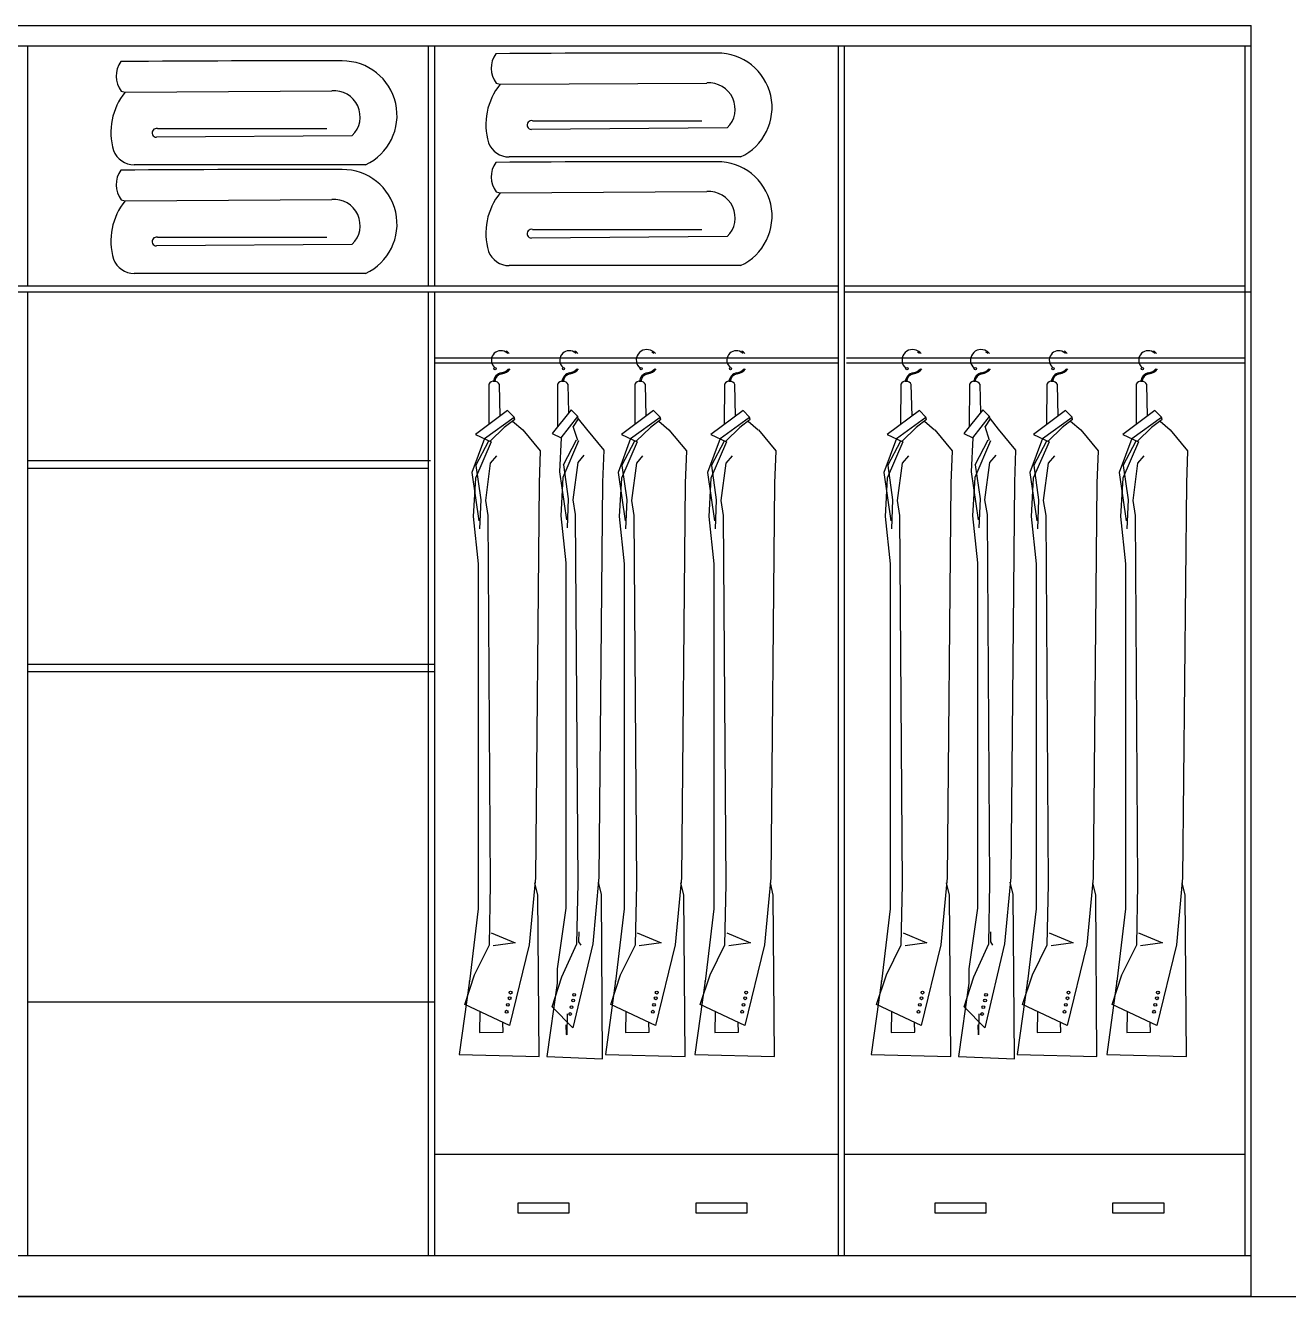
# Model space of a CAD drawing. Header units: inches. Extents: x 8.4 to 50.9, y 14.4 to 39.2.
# Drawn here: x 10.71 to 13.195, y 18.215 to 20.715 of the extents above; entities that cross this region are included whole.
import ezdxf

# ---------------------------------------------------------------- set-up
doc = ezdxf.new("R2010")
doc.units = ezdxf.units.IN
doc.header["$MEASUREMENT"] = 0
doc.layers.add('1', color=1, linetype='Continuous')

msp = doc.modelspace()

# ---------------------------------------------------------------- linework, layer by layer
at = {"layer": '1'}
for p, q in [((9.1095, 20.7147), (13.1215, 20.7147)), ((13.1215, 18.2147), (13.1215, 20.7147)), ((9.1095, 20.6747), (13.1215, 20.6747)), ((10.7155, 20.2026), (10.7155, 20.6747)), ((11.5035, 20.2026), (11.5035, 20.6747)), ((11.5155, 20.2026), (11.5155, 20.6747)), ((12.3095, 18.2947), (12.3095, 20.6747)), ((12.3215, 18.2947), (12.3215, 20.6747)), ((13.1095, 18.2947), (13.1095, 20.6747)), ((11.6366, 20.6009), (11.6443, 20.599)), ((11.6443, 20.599), (12.0505, 20.6015)), ((10.899, 20.5855), (10.9067, 20.5836)), ((10.9067, 20.5836), (11.3129, 20.5862)), ((11.7079, 20.5272), (12.0411, 20.5272)), ((10.9703, 20.5118), (11.3035, 20.5118)), ((12.0909, 20.5132), (11.7059, 20.5103)), ((11.3533, 20.4979), (10.9683, 20.4949)), ((12.1169, 20.456), (11.6622, 20.456)), ((11.3793, 20.4407), (10.9246, 20.4407)), ((11.6366, 20.3872), (11.6443, 20.3853)), ((11.6443, 20.3853), (12.0505, 20.3879)), ((10.899, 20.3718), (10.9067, 20.37)), ((10.9067, 20.37), (11.3129, 20.3725)), ((11.7079, 20.3135), (12.0411, 20.3135)), ((11.3533, 20.2842), (10.9683, 20.2812)), ((10.9703, 20.2982), (11.3035, 20.2982)), ((12.0909, 20.2996), (11.7059, 20.2966)), ((11.3793, 20.227), (10.9246, 20.227)), ((12.1169, 20.2423), (11.6622, 20.2423)), ((9.1095, 20.2026), (12.3095, 20.2026)), ((12.3215, 20.2026), (13.1095, 20.2026)), ((9.1095, 20.1906), (12.3095, 20.1906)), ((10.7155, 18.2947), (10.7155, 20.1906)), ((11.5035, 18.2947), (11.5035, 20.1906)), ((11.5155, 18.2947), (11.5155, 20.1906)), ((12.3215, 20.1906), (13.1215, 20.1906)), ((11.5155, 20.061), (12.3095, 20.061)), ((11.5155, 20.051), (12.3095, 20.051)), ((12.3255, 20.061), (13.1095, 20.061)), ((12.3255, 20.051), (13.1095, 20.051)), ((11.6222, 20.0093), (11.6217, 19.9298)), ((11.6443, 19.9465), (11.6428, 20.0084)), ((11.7573, 20.0093), (11.7568, 19.9254)), ((11.7793, 19.9534), (11.778, 20.0084)), ((11.9094, 20.0093), (11.909, 19.9298)), ((11.9316, 19.9465), (11.9301, 20.0084)), ((12.0853, 20.0093), (12.0849, 19.9298)), ((12.1074, 19.9465), (12.1059, 20.0084)), ((12.4322, 20.0093), (12.4317, 19.9298)), ((12.4543, 19.9465), (12.4528, 20.0084)), ((12.5673, 20.0093), (12.5668, 19.9254)), ((12.5893, 19.9534), (12.588, 20.0084)), ((12.7194, 20.0093), (12.719, 19.9298)), ((12.7416, 19.9465), (12.7401, 20.0084)), ((12.8953, 20.0093), (12.8949, 19.9298)), ((12.9174, 19.9465), (12.9159, 20.0084)), ((11.6587, 19.9572), (11.5956, 19.9105)), ((11.6587, 19.9572), (11.6717, 19.9442)), ((11.7837, 19.9589), (11.7462, 19.9122)), ((11.7837, 19.9589), (11.7967, 19.9458)), ((11.946, 19.9572), (11.8829, 19.9105)), ((11.946, 19.9572), (11.959, 19.9442)), ((12.1219, 19.9572), (12.0588, 19.9105)), ((12.1219, 19.9572), (12.1349, 19.9442)), ((12.4687, 19.9572), (12.4056, 19.9105)), ((12.4687, 19.9572), (12.4817, 19.9442)), ((12.5937, 19.9589), (12.5562, 19.9122)), ((12.5937, 19.9589), (12.6067, 19.9458)), ((12.756, 19.9572), (12.6929, 19.9105)), ((12.756, 19.9572), (12.769, 19.9442)), ((12.9319, 19.9572), (12.8688, 19.9105)), ((12.9319, 19.9572), (12.9449, 19.9442)), ((11.6135, 19.9021), (11.6717, 19.9442)), ((11.6729, 19.9396), (11.6523, 19.9242)), ((11.6688, 19.9365), (11.6887, 19.9193)), ((11.6729, 19.9396), (11.6717, 19.9442)), ((11.7641, 19.9038), (11.7967, 19.9458)), ((11.7979, 19.9413), (11.7879, 19.9258)), ((11.7967, 19.8985), (11.7879, 19.9258)), ((11.7979, 19.9413), (11.7967, 19.9458)), ((11.7977, 19.941), (11.8137, 19.921)), ((11.9007, 19.9021), (11.959, 19.9442)), ((11.9601, 19.9396), (11.9396, 19.9242)), ((11.9561, 19.9365), (11.976, 19.9193)), ((11.9601, 19.9396), (11.959, 19.9442)), ((12.0766, 19.9021), (12.1349, 19.9442)), ((12.136, 19.9396), (12.1155, 19.9242)), ((12.132, 19.9365), (12.1519, 19.9193)), ((12.136, 19.9396), (12.1349, 19.9442)), ((12.4235, 19.9021), (12.4817, 19.9442)), ((12.4829, 19.9396), (12.4623, 19.9242)), ((12.4788, 19.9365), (12.4987, 19.9193)), ((12.4829, 19.9396), (12.4817, 19.9442)), ((12.5741, 19.9038), (12.6067, 19.9458)), ((12.6079, 19.9413), (12.5979, 19.9258)), ((12.6067, 19.8985), (12.5979, 19.9258)), ((12.6079, 19.9413), (12.6067, 19.9458)), ((12.6077, 19.941), (12.6237, 19.921)), ((12.7107, 19.9021), (12.769, 19.9442)), ((12.7701, 19.9396), (12.7496, 19.9242)), ((12.7661, 19.9365), (12.786, 19.9193)), ((12.7701, 19.9396), (12.769, 19.9442)), ((12.8866, 19.9021), (12.9449, 19.9442)), ((12.946, 19.9396), (12.9255, 19.9242)), ((12.942, 19.9365), (12.9619, 19.9193)), ((12.946, 19.9396), (12.9449, 19.9442)), ((11.6135, 19.9021), (11.5888, 19.8355)), ((11.5956, 19.9105), (11.6265, 19.896)), ((11.6247, 19.8968), (11.6523, 19.9242)), ((11.6889, 19.9193), (11.7231, 19.8779)), ((11.7462, 19.9122), (11.7641, 19.9038)), ((11.7641, 19.9038), (11.7608, 19.8371)), ((11.8139, 19.921), (11.8481, 19.8795)), ((11.9007, 19.9021), (11.8761, 19.8355)), ((11.8829, 19.9105), (11.9138, 19.896)), ((11.9119, 19.8968), (11.9396, 19.9242)), ((11.9762, 19.9193), (12.0104, 19.8779)), ((12.0766, 19.9021), (12.052, 19.8355)), ((12.0588, 19.9105), (12.0896, 19.896)), ((12.0878, 19.8968), (12.1155, 19.9242)), ((12.1521, 19.9193), (12.1863, 19.8779)), ((12.4235, 19.9021), (12.3988, 19.8355)), ((12.4056, 19.9105), (12.4365, 19.896)), ((12.4347, 19.8968), (12.4623, 19.9242)), ((12.4989, 19.9193), (12.5331, 19.8779)), ((12.5562, 19.9122), (12.5741, 19.9038)), ((12.5741, 19.9038), (12.5708, 19.8371)), ((12.6239, 19.921), (12.6581, 19.8795)), ((12.7107, 19.9021), (12.6861, 19.8355)), ((12.6929, 19.9105), (12.7238, 19.896)), ((12.7219, 19.8968), (12.7496, 19.9242)), ((12.7862, 19.9193), (12.8204, 19.8779)), ((12.8866, 19.9021), (12.862, 19.8355)), ((12.8688, 19.9105), (12.8996, 19.896)), ((12.8978, 19.8968), (12.9255, 19.9242)), ((12.9621, 19.9193), (12.9963, 19.8779)), ((11.6265, 19.8961), (11.5954, 19.8242)), ((11.5964, 19.8491), (11.6222, 19.898)), ((11.7231, 19.8779), (11.7207, 19.8145)), ((11.7986, 19.8978), (11.7675, 19.8259)), ((11.7685, 19.8508), (11.7942, 19.8997)), ((11.8481, 19.8795), (11.8457, 19.8162)), ((11.9138, 19.8961), (11.8827, 19.8242)), ((11.8837, 19.8491), (11.9094, 19.898)), ((12.0104, 19.8779), (12.008, 19.8145)), ((12.0897, 19.8961), (12.0586, 19.8242)), ((12.0596, 19.8491), (12.0853, 19.898)), ((12.1863, 19.8779), (12.1838, 19.8145)), ((12.4365, 19.8961), (12.4054, 19.8242)), ((12.4064, 19.8491), (12.4322, 19.898)), ((12.5331, 19.8779), (12.5307, 19.8145)), ((12.6086, 19.8978), (12.5775, 19.8259)), ((12.5785, 19.8508), (12.6042, 19.8997)), ((12.6581, 19.8795), (12.6557, 19.8162)), ((12.7238, 19.8961), (12.6927, 19.8242)), ((12.6937, 19.8491), (12.7194, 19.898)), ((12.8204, 19.8779), (12.818, 19.8145)), ((12.8997, 19.8961), (12.8686, 19.8242)), ((12.8696, 19.8491), (12.8953, 19.898)), ((12.9963, 19.8779), (12.9938, 19.8145)), ((10.7155, 19.8588), (11.5069, 19.8588)), ((11.6158, 19.7804), (11.6255, 19.8535)), ((11.6255, 19.8535), (11.6377, 19.8681)), ((11.7685, 19.8508), (11.778, 19.7835)), ((11.7878, 19.782), (11.7976, 19.8551)), ((11.7976, 19.8551), (11.8097, 19.8698)), ((11.903, 19.7804), (11.9128, 19.8535)), ((11.9128, 19.8535), (11.925, 19.8681)), ((12.0789, 19.7804), (12.0887, 19.8535)), ((12.0887, 19.8535), (12.1009, 19.8681)), ((12.4258, 19.7804), (12.4355, 19.8535)), ((12.4355, 19.8535), (12.4477, 19.8681)), ((12.5785, 19.8508), (12.588, 19.7835)), ((12.5978, 19.782), (12.6076, 19.8551)), ((12.6076, 19.8551), (12.6197, 19.8698)), ((12.713, 19.7804), (12.7228, 19.8535)), ((12.7228, 19.8535), (12.735, 19.8681)), ((12.8889, 19.7804), (12.8987, 19.8535)), ((12.8987, 19.8535), (12.9109, 19.8681)), ((10.7155, 19.8438), (11.5035, 19.8438)), ((11.5888, 19.8355), (11.6025, 19.7407)), ((11.5964, 19.8491), (11.6059, 19.7818)), ((11.7608, 19.8371), (11.7746, 19.7424)), ((11.7675, 19.8259), (11.7634, 19.7504)), ((11.8761, 19.8355), (11.8898, 19.7407)), ((11.8837, 19.8491), (11.8932, 19.7818)), ((12.052, 19.8355), (12.0657, 19.7407)), ((12.0596, 19.8491), (12.0691, 19.7818)), ((12.3988, 19.8355), (12.4125, 19.7407)), ((12.4064, 19.8491), (12.4159, 19.7818)), ((12.5708, 19.8371), (12.5846, 19.7424)), ((12.5775, 19.8259), (12.5734, 19.7504)), ((12.6861, 19.8355), (12.6998, 19.7407)), ((12.6937, 19.8491), (12.7032, 19.7818)), ((12.862, 19.8355), (12.8757, 19.7407)), ((12.8696, 19.8491), (12.8791, 19.7818)), ((11.5954, 19.8242), (11.5914, 19.7487)), ((11.7207, 19.8145), (11.7134, 19.0382)), ((11.8457, 19.8162), (11.8384, 19.0399)), ((11.8827, 19.8242), (11.8786, 19.7487)), ((12.008, 19.8145), (12.0006, 19.0382)), ((12.0586, 19.8242), (12.0545, 19.7487)), ((12.1838, 19.8145), (12.1765, 19.0382)), ((12.4054, 19.8242), (12.4014, 19.7487)), ((12.5307, 19.8145), (12.5234, 19.0382)), ((12.6557, 19.8162), (12.6484, 19.0399)), ((12.6927, 19.8242), (12.6886, 19.7487)), ((12.818, 19.8145), (12.8106, 19.0382)), ((12.8686, 19.8242), (12.8645, 19.7487)), ((12.9938, 19.8145), (12.9865, 19.0382)), ((11.6059, 19.7818), (11.6037, 19.7248)), ((11.6206, 19.7511), (11.6158, 19.7804)), ((11.778, 19.7835), (11.7757, 19.7264)), ((11.7927, 19.7528), (11.7878, 19.782)), ((11.8932, 19.7818), (11.8909, 19.7248)), ((11.9079, 19.7511), (11.903, 19.7804)), ((12.0691, 19.7818), (12.0668, 19.7248)), ((12.0838, 19.7511), (12.0789, 19.7804)), ((12.4159, 19.7818), (12.4137, 19.7248)), ((12.4306, 19.7511), (12.4258, 19.7804)), ((12.588, 19.7835), (12.5857, 19.7264)), ((12.6027, 19.7528), (12.5978, 19.782)), ((12.7032, 19.7818), (12.7009, 19.7248)), ((12.7179, 19.7511), (12.713, 19.7804)), ((12.8791, 19.7818), (12.8768, 19.7248)), ((12.8938, 19.7511), (12.8889, 19.7804)), ((11.6255, 19.026), (11.6206, 19.7511)), ((11.7634, 19.7504), (11.7732, 19.6577)), ((11.7976, 19.0277), (11.7927, 19.7528)), ((11.9128, 19.026), (11.9079, 19.7511)), ((12.0887, 19.026), (12.0838, 19.7511)), ((12.4355, 19.026), (12.4306, 19.7511)), ((12.5734, 19.7504), (12.5832, 19.6577)), ((12.6076, 19.0277), (12.6027, 19.7528)), ((12.7228, 19.026), (12.7179, 19.7511)), ((12.8987, 19.026), (12.8938, 19.7511)), ((11.5914, 19.7487), (11.6011, 19.6561)), ((11.8786, 19.7487), (11.8884, 19.6561)), ((12.0545, 19.7487), (12.0643, 19.6561)), ((12.4014, 19.7487), (12.4111, 19.6561)), ((12.6886, 19.7487), (12.6984, 19.6561)), ((12.8645, 19.7487), (12.8743, 19.6561)), ((11.6011, 19.6561), (11.6011, 18.9773)), ((11.7732, 19.6577), (11.7732, 18.9789)), ((11.8884, 19.6561), (11.8884, 18.9773)), ((12.0643, 19.6561), (12.0643, 18.9773)), ((12.4111, 19.6561), (12.4111, 18.9773)), ((12.5832, 19.6577), (12.5832, 18.9789)), ((12.6984, 19.6561), (12.6984, 18.9773)), ((12.8743, 19.6561), (12.8743, 18.9773)), ((10.7155, 19.4588), (11.5155, 19.4588)), ((10.7155, 19.4438), (11.5155, 19.4438)), ((11.6231, 18.9066), (11.6255, 19.026)), ((11.7134, 19.0382), (11.7012, 18.9066)), ((11.7182, 19.0041), (11.7124, 19.0282)), ((11.7951, 18.9083), (11.7976, 19.0277)), ((11.8384, 19.0399), (11.8262, 18.9083)), ((11.8432, 19.0058), (11.8374, 19.0299)), ((11.9103, 18.9066), (11.9128, 19.026)), ((12.0006, 19.0382), (11.9884, 18.9066)), ((12.0055, 19.0041), (11.9997, 19.0282)), ((12.0862, 18.9066), (12.0887, 19.026)), ((12.1765, 19.0382), (12.1643, 18.9066)), ((12.1814, 19.0041), (12.1756, 19.0282)), ((12.4331, 18.9066), (12.4355, 19.026)), ((12.5234, 19.0382), (12.5112, 18.9066)), ((12.5282, 19.0041), (12.5224, 19.0282)), ((12.6051, 18.9083), (12.6076, 19.0277)), ((12.6484, 19.0399), (12.6362, 18.9083)), ((12.6532, 19.0058), (12.6474, 19.0299)), ((12.7203, 18.9066), (12.7228, 19.026)), ((12.8106, 19.0382), (12.7984, 18.9066)), ((12.8155, 19.0041), (12.8097, 19.0282)), ((12.8962, 18.9066), (12.8987, 19.026)), ((12.9865, 19.0382), (12.9743, 18.9066)), ((12.9914, 19.0041), (12.9856, 19.0282)), ((11.7207, 18.6869), (11.7182, 19.0041)), ((11.8457, 18.6825), (11.8432, 19.0058)), ((12.008, 18.6869), (12.0055, 19.0041)), ((12.1838, 18.6869), (12.1814, 19.0041)), ((12.5307, 18.6869), (12.5282, 19.0041)), ((12.6557, 18.6825), (12.6532, 19.0058)), ((12.818, 18.6869), (12.8155, 19.0041)), ((12.9938, 18.6869), (12.9914, 19.0041)), ((11.6011, 18.9773), (11.5841, 18.8347)), ((11.7732, 18.9789), (11.7561, 18.8595)), ((11.8884, 18.9773), (11.8713, 18.8347)), ((12.0643, 18.9773), (12.0472, 18.8347)), ((12.4111, 18.9773), (12.3941, 18.8347)), ((12.5832, 18.9789), (12.5661, 18.8595)), ((12.6984, 18.9773), (12.6813, 18.8347)), ((12.8743, 18.9773), (12.8572, 18.8347)), ((11.6266, 18.9302), (11.6736, 18.9106)), ((11.7987, 18.9318), (11.7986, 18.9122)), ((11.9139, 18.9302), (11.9609, 18.9106)), ((12.0898, 18.9302), (12.1368, 18.9106)), ((12.4366, 18.9302), (12.4836, 18.9106)), ((12.6087, 18.9318), (12.6086, 18.9122)), ((12.7239, 18.9302), (12.7709, 18.9106)), ((12.8998, 18.9302), (12.9468, 18.9106)), ((11.5938, 18.8478), (11.6231, 18.9066)), ((11.6736, 18.9106), (11.6306, 18.9043)), ((11.7012, 18.9066), (11.6624, 18.7476)), ((11.7658, 18.8433), (11.7951, 18.9083)), ((11.8262, 18.9083), (11.7873, 18.7432)), ((11.7986, 18.9122), (11.8026, 18.906)), ((11.8811, 18.8478), (11.9103, 18.9066)), ((11.9609, 18.9106), (11.9178, 18.9043)), ((11.9884, 18.9066), (11.9496, 18.7476)), ((12.057, 18.8478), (12.0862, 18.9066)), ((12.1368, 18.9106), (12.0937, 18.9043)), ((12.1643, 18.9066), (12.1255, 18.7476)), ((12.4038, 18.8478), (12.4331, 18.9066)), ((12.4836, 18.9106), (12.4406, 18.9043)), ((12.5112, 18.9066), (12.4724, 18.7476)), ((12.5758, 18.8433), (12.6051, 18.9083)), ((12.6362, 18.9083), (12.5973, 18.7432)), ((12.6086, 18.9122), (12.6126, 18.906)), ((12.6911, 18.8478), (12.7203, 18.9066)), ((12.7709, 18.9106), (12.7278, 18.9043)), ((12.7984, 18.9066), (12.7596, 18.7476)), ((12.867, 18.8478), (12.8962, 18.9066)), ((12.9468, 18.9106), (12.9037, 18.9043)), ((12.9743, 18.9066), (12.9355, 18.7476)), ((11.7561, 18.8595), (11.7561, 18.8311)), ((12.5661, 18.8595), (12.5661, 18.8311)), ((11.5841, 18.8356), (11.5639, 18.691)), ((11.5745, 18.7891), (11.5938, 18.8478)), ((11.5841, 18.8347), (11.5841, 18.8356)), ((11.7561, 18.8311), (11.736, 18.6866)), ((11.7466, 18.7846), (11.7658, 18.8433)), ((11.8713, 18.8356), (11.8512, 18.691)), ((11.8618, 18.7891), (11.8811, 18.8478)), ((11.8713, 18.8347), (11.8713, 18.8356)), ((12.0472, 18.8356), (12.0271, 18.691)), ((12.0377, 18.7891), (12.057, 18.8478)), ((12.0472, 18.8347), (12.0472, 18.8356)), ((12.3941, 18.8356), (12.3739, 18.691)), ((12.3845, 18.7891), (12.4038, 18.8478)), ((12.3941, 18.8347), (12.3941, 18.8356)), ((12.5661, 18.8311), (12.546, 18.6866)), ((12.5566, 18.7846), (12.5758, 18.8433)), ((12.6813, 18.8356), (12.6612, 18.691)), ((12.6718, 18.7891), (12.6911, 18.8478)), ((12.6813, 18.8347), (12.6813, 18.8356)), ((12.8572, 18.8356), (12.8371, 18.691)), ((12.8477, 18.7891), (12.867, 18.8478)), ((12.8572, 18.8347), (12.8572, 18.8356)), ((10.7155, 18.7947), (11.5155, 18.7947)), ((11.6624, 18.7476), (11.5745, 18.7891)), ((11.604, 18.7752), (11.6033, 18.7338)), ((11.7873, 18.7432), (11.7466, 18.7846)), ((11.9496, 18.7476), (11.8618, 18.7891)), ((11.8913, 18.7752), (11.8906, 18.7338)), ((12.1255, 18.7476), (12.0377, 18.7891)), ((12.0671, 18.7752), (12.0665, 18.7338)), ((12.4724, 18.7476), (12.3845, 18.7891)), ((12.414, 18.7752), (12.4133, 18.7338)), ((12.5973, 18.7432), (12.5566, 18.7846)), ((12.7596, 18.7476), (12.6718, 18.7891)), ((12.7013, 18.7752), (12.7006, 18.7338)), ((12.9355, 18.7476), (12.8477, 18.7891)), ((12.8771, 18.7752), (12.8765, 18.7338)), ((11.6499, 18.7346), (11.6493, 18.7538)), ((11.776, 18.7707), (11.7753, 18.7293)), ((11.9372, 18.7346), (11.9366, 18.7538)), ((12.113, 18.7346), (12.1125, 18.7538)), ((12.4599, 18.7346), (12.4593, 18.7538)), ((12.586, 18.7707), (12.5853, 18.7293)), ((12.7472, 18.7346), (12.7466, 18.7538)), ((12.923, 18.7346), (12.9225, 18.7538)), ((11.6033, 18.7338), (11.6499, 18.7346)), ((11.7749, 18.7302), (11.7743, 18.7493)), ((11.7753, 18.7293), (11.7749, 18.7302)), ((11.8906, 18.7338), (11.9372, 18.7346)), ((12.0665, 18.7338), (12.113, 18.7346)), ((12.4133, 18.7338), (12.4599, 18.7346)), ((12.5849, 18.7302), (12.5843, 18.7493)), ((12.5853, 18.7293), (12.5849, 18.7302)), ((12.7006, 18.7338), (12.7472, 18.7346)), ((12.8765, 18.7338), (12.923, 18.7346)), ((11.5639, 18.691), (11.7207, 18.6869)), ((11.736, 18.6866), (11.8457, 18.6825)), ((11.8512, 18.691), (12.008, 18.6869)), ((12.0271, 18.691), (12.1838, 18.6869)), ((12.3739, 18.691), (12.5307, 18.6869)), ((12.546, 18.6866), (12.6557, 18.6825)), ((12.6612, 18.691), (12.818, 18.6869)), ((12.8371, 18.691), (12.9938, 18.6869)), ((11.5155, 18.4947), (12.3095, 18.4947)), ((12.3215, 18.4947), (13.1095, 18.4947)), ((11.6795, 18.3991), (11.7795, 18.3991)), ((11.6795, 18.3791), (11.6795, 18.3991)), ((11.7795, 18.3791), (11.6795, 18.3791)), ((11.7795, 18.3991), (11.7795, 18.3791)), ((12.0295, 18.3791), (12.0295, 18.3991)), ((12.0295, 18.3991), (12.1295, 18.3991)), ((12.1295, 18.3791), (12.0295, 18.3791)), ((12.1295, 18.3991), (12.1295, 18.3791)), ((12.4995, 18.3791), (12.4995, 18.3991)), ((12.4995, 18.3991), (12.5995, 18.3991)), ((12.5995, 18.3791), (12.4995, 18.3791)), ((12.5995, 18.3991), (12.5995, 18.3791)), ((12.8495, 18.3791), (12.8495, 18.3991)), ((12.8495, 18.3991), (12.9495, 18.3991)), ((12.9495, 18.3791), (12.8495, 18.3791)), ((12.9495, 18.3991), (12.9495, 18.3791)), ((13.1215, 18.2947), (9.1095, 18.2947)), ((8.7087, 18.2147), (29.0349, 18.2147)), ((13.1215, 18.2147), (9.1095, 18.2147))]:
    msp.add_line(p, q, dxfattribs=at)
for centre, radius in [((11.6342, 20.0397), 0.00221), ((11.7688, 20.0397), 0.00221), ((11.9215, 20.0397), 0.00221), ((12.0973, 20.0397), 0.00221), ((12.4442, 20.0397), 0.00221), ((12.5788, 20.0397), 0.00221), ((12.7315, 20.0397), 0.00221), ((12.9073, 20.0397), 0.00221), ((11.6629, 18.8014), 0.00274), ((11.6648, 18.8125), 0.00274), ((11.7898, 18.808), 0.00274), ((11.9501, 18.8014), 0.00274), ((11.9521, 18.8125), 0.00274), ((12.126, 18.8014), 0.00274), ((12.128, 18.8125), 0.00274), ((12.4729, 18.8014), 0.00274), ((12.4748, 18.8125), 0.00274), ((12.5998, 18.808), 0.00274), ((12.7601, 18.8014), 0.00274), ((12.7621, 18.8125), 0.00274), ((12.936, 18.8014), 0.00274), ((12.938, 18.8125), 0.00274), ((11.657, 18.775), 0.00274), ((11.6595, 18.7886), 0.00274), ((11.7845, 18.7841), 0.00274), ((11.7879, 18.7969), 0.00274), ((11.9443, 18.775), 0.00274), ((11.9468, 18.7886), 0.00274), ((12.1202, 18.775), 0.00274), ((12.1227, 18.7886), 0.00274), ((12.467, 18.775), 0.00274), ((12.4695, 18.7886), 0.00274), ((12.5945, 18.7841), 0.00274), ((12.5979, 18.7969), 0.00274), ((12.7543, 18.775), 0.00274), ((12.7568, 18.7886), 0.00274), ((12.9302, 18.775), 0.00274), ((12.9327, 18.7886), 0.00274), ((11.782, 18.7705), 0.00274), ((12.592, 18.7705), 0.00274)]:
    msp.add_circle(centre, radius, dxfattribs=at)
for centre, radius, start, end in [((11.6741, 20.6304), 0.0477, 143.1809, 218.2472), ((11.9761, -21.2208), 41.8812, 89.87023, 90.46534), ((12.0719, 20.5532), 0.1071, 294.8344, 90.5457), ((10.9365, 20.6151), 0.0477, 143.1809, 218.2472), ((11.2385, -21.2362), 41.8812, 89.87023, 90.46534), ((11.3343, 20.5378), 0.1071, 294.8344, 90.5457), ((12.0548, 20.5501), 0.0516, 314.4132, 94.7681), ((11.0037, 20.5045), 0.1252, 140.7813, 196.5816), ((11.3172, 20.5348), 0.0516, 314.4132, 94.7681), ((11.7413, 20.5198), 0.1252, 140.7813, 196.5816), ((11.7058, 20.5189), 0.00859, 75.823, 270.7467), ((10.9682, 20.5035), 0.00859, 75.823, 270.7467), ((11.6622, 20.4998), 0.0438, 201.025, 270), ((10.9246, 20.4845), 0.0438, 201.025, 270), ((10.9365, 20.4014), 0.0477, 143.1809, 218.2472), ((11.2385, -21.4498), 41.8812, 89.87023, 90.46534), ((11.3343, 20.3241), 0.1071, 294.8344, 90.5457), ((11.6741, 20.4167), 0.0477, 143.1809, 218.2472), ((11.9761, -21.4345), 41.8812, 89.87023, 90.46534), ((12.0719, 20.3395), 0.1071, 294.8344, 90.5457), ((11.7413, 20.3061), 0.1252, 140.7813, 196.5816), ((12.0548, 20.3364), 0.0516, 314.4132, 94.7681), ((11.0037, 20.2908), 0.1252, 140.7813, 196.5816), ((11.3172, 20.3211), 0.0516, 314.4132, 94.7681), ((11.7058, 20.3052), 0.00859, 75.823, 270.7467), ((10.9682, 20.2898), 0.00859, 75.823, 270.7467), ((10.9246, 20.2708), 0.0438, 201.025, 270), ((11.6622, 20.2861), 0.0438, 201.025, 270), ((11.6455, 20.0564), 0.0186, 58.8889, 230.4094), ((11.7801, 20.0564), 0.0186, 58.8889, 230.4094), ((11.9328, 20.0564), 0.0209, 58.8889, 230.4094), ((12.1087, 20.0564), 0.0186, 58.8889, 230.4094), ((12.4555, 20.0564), 0.0209, 58.8889, 230.4094), ((12.5901, 20.0564), 0.0209, 58.8889, 230.4094), ((12.7428, 20.0564), 0.0186, 58.8889, 230.4094), ((12.9187, 20.0564), 0.0186, 58.8889, 230.4094), ((11.6437, 20.0535), 0.0221, 46.2084, 58.8889), ((11.6437, 20.0535), 0.0244, 40.831, 58.8889), ((11.7783, 20.0535), 0.0221, 46.2084, 58.8889), ((11.7783, 20.0535), 0.0244, 40.831, 58.8889), ((11.931, 20.0535), 0.0221, 46.2084, 58.8889), ((11.931, 20.0535), 0.0244, 40.831, 58.8889), ((12.1069, 20.0535), 0.0221, 46.2084, 58.8889), ((12.1069, 20.0535), 0.0244, 40.831, 58.8889), ((12.4537, 20.0535), 0.0221, 46.2084, 58.8889), ((12.4537, 20.0535), 0.0244, 40.831, 58.8889), ((12.5883, 20.0535), 0.0221, 46.2084, 58.8889), ((12.5883, 20.0535), 0.0244, 40.831, 58.8889), ((12.741, 20.0535), 0.0221, 46.2084, 58.8889), ((12.741, 20.0535), 0.0244, 40.831, 58.8889), ((12.9169, 20.0535), 0.0221, 46.2084, 58.8889), ((12.9169, 20.0535), 0.0244, 40.831, 58.8889), ((11.6495, 20.0134), 0.0183, 98.1438, 177.8717), ((11.6495, 20.0134), 0.016, 98.1438, 177.7449), ((11.6437, 20.0535), 0.0221, 278.1438, 320.7311), ((11.6437, 20.0535), 0.0244, 278.1438, 325.0188), ((11.7841, 20.0134), 0.0183, 98.1438, 177.8717), ((11.7841, 20.0134), 0.016, 98.1438, 177.7449), ((11.7783, 20.0535), 0.0221, 278.1438, 320.7311), ((11.7783, 20.0535), 0.0244, 278.1438, 325.0188), ((11.9367, 20.0134), 0.0183, 98.1438, 177.8717), ((11.9367, 20.0134), 0.016, 98.1438, 177.7449), ((11.931, 20.0535), 0.0221, 278.1438, 320.7311), ((11.931, 20.0535), 0.0244, 278.1438, 325.0188), ((12.1126, 20.0134), 0.0183, 98.1438, 177.8717), ((12.1126, 20.0134), 0.016, 98.1438, 177.7449), ((12.1069, 20.0535), 0.0221, 278.1438, 320.7311), ((12.1069, 20.0535), 0.0244, 278.1438, 325.0188), ((12.4595, 20.0134), 0.0183, 98.1438, 177.8717), ((12.4595, 20.0134), 0.016, 98.1438, 177.7449), ((12.4537, 20.0535), 0.0221, 278.1438, 320.7311), ((12.4537, 20.0535), 0.0244, 278.1438, 325.0188), ((12.5941, 20.0134), 0.0183, 98.1438, 177.8717), ((12.5941, 20.0134), 0.016, 98.1438, 177.7449), ((12.5883, 20.0535), 0.0221, 278.1438, 320.7311), ((12.5883, 20.0535), 0.0244, 278.1438, 325.0188), ((12.7467, 20.0134), 0.0183, 98.1438, 177.8717), ((12.7467, 20.0134), 0.016, 98.1438, 177.7449), ((12.741, 20.0535), 0.0221, 278.1438, 320.7311), ((12.741, 20.0535), 0.0244, 278.1438, 325.0188), ((12.9226, 20.0134), 0.0183, 98.1438, 177.8717), ((12.9226, 20.0134), 0.016, 98.1438, 177.7449), ((12.9169, 20.0535), 0.0221, 278.1438, 320.7311), ((12.9169, 20.0535), 0.0244, 278.1438, 325.0188), ((11.6323, 20.0036), 0.0116, 24.2419, 150.7783), ((11.7674, 20.0036), 0.0116, 24.2419, 150.7783), ((11.9195, 20.0036), 0.0116, 24.2419, 150.7783), ((12.0954, 20.0036), 0.0116, 24.2419, 150.7783), ((12.4423, 20.0036), 0.0116, 24.2419, 150.7783), ((12.5774, 20.0036), 0.0116, 24.2419, 150.7783), ((12.7295, 20.0036), 0.0116, 24.2419, 150.7783), ((12.9054, 20.0036), 0.0116, 24.2419, 150.7783)]:
    msp.add_arc(centre, radius, start, end, dxfattribs=at)

doc.saveas('drawing.dxf')
